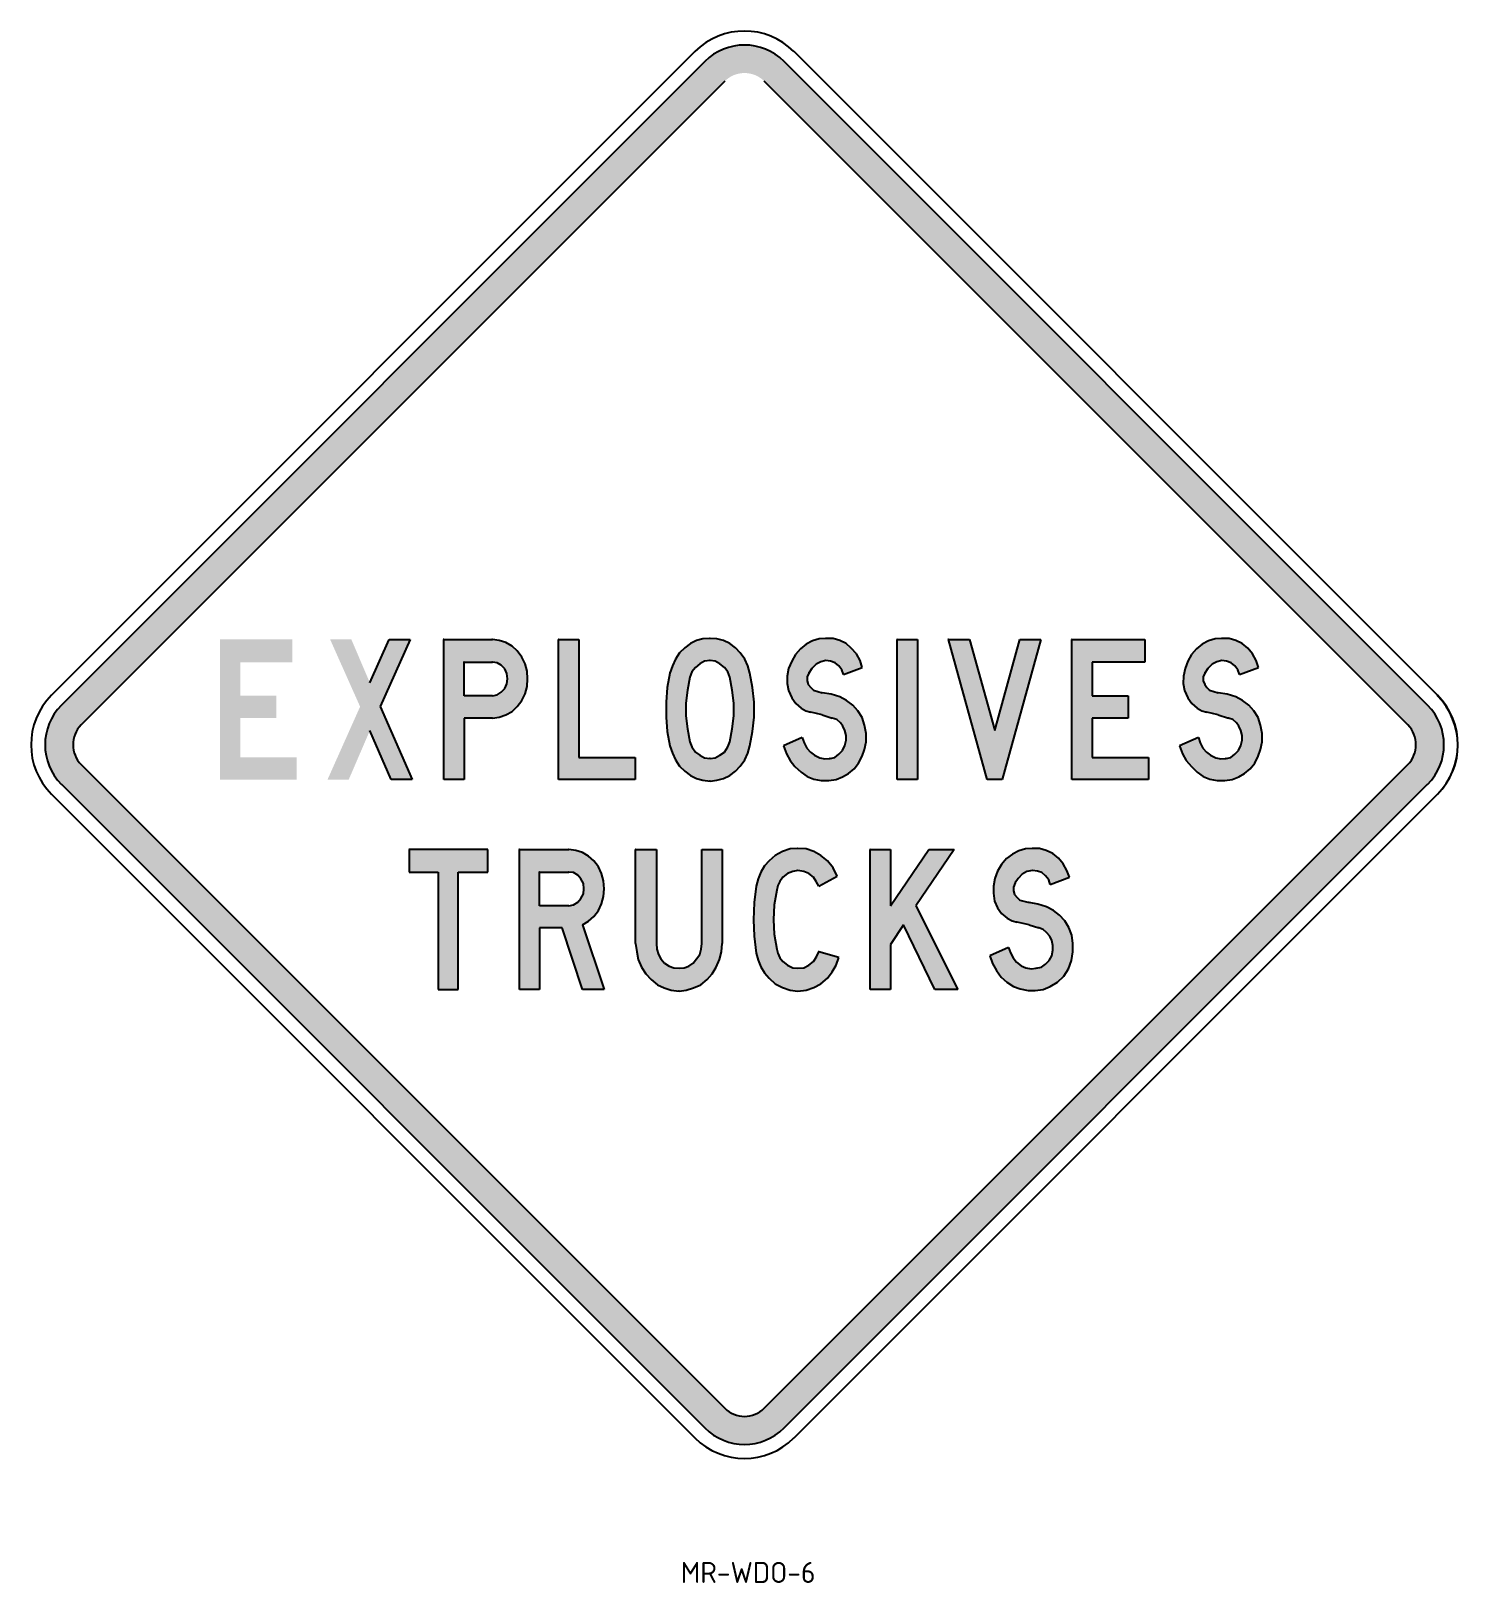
# Model space of a CAD drawing. Extents: x 130 to 334, y 29 to 250.
import ezdxf

# ---------------------------------------------------------------- set-up
doc = ezdxf.new("R2010")
doc.units = 0
doc.linetypes.add('CENTERX2', pattern=[101.6, 63.5, -12.7, 12.7, -12.7])
doc.layers.get('0').update_dxf_attribs({"linetype": 'CONTINUOUS'})
for name, color, linetype in [('L25', 1, 'CONTINUOUS'), ('L35', 3, 'CONTINUOUS'), ('T25', 1, 'CONTINUOUS'), ('TBLK25', 1, 'CONTINUOUS')]:
    doc.layers.add(name, color=color, linetype=linetype)
doc.styles.add('ISO', font='iso3098b.shx')

msp = doc.modelspace()

# ---------------------------------------------------------------- hatches: boundary and pattern name
at = {"layer": 'T25', "linetype": 'Continuous'}
h = msp.add_hatch(color=256, dxfattribs=at)
h.paths.add_polyline_path([(165.15, 155.46), (159.98, 155.46), (159.98, 160.26), (167.44, 160.26), (167.44, 163.51), (157.1, 163.51), (157.1, 143.5), (168.03, 143.5), (168.03, 146.67), (159.98, 146.67), (159.98, 152.28), (165.15, 152.28)])
h.paths.add_polyline_path([(184.28, 163.51), (181.25, 163.51), (178.51, 157.31), (175.86, 163.51), (172.83, 163.51), (177.11, 153.91), (172.46, 143.5), (175.49, 143.5), (178.51, 150.51), (181.54, 143.5), (184.57, 143.5), (179.99, 153.91)])
h.paths.add_polyline_path([(199.56, 153.91), (200.23, 154.8), (200.67, 155.76), (200.97, 156.79), (201.04, 157.9), (200.97, 159), (200.67, 160.04), (200.23, 161), (199.56, 161.89), (198.82, 162.55), (197.94, 163.07), (196.98, 163.36), (196.02, 163.51), (195.94, 163.51), (189.08, 163.51), (189.08, 143.5), (191.96, 143.5), (191.96, 152.28), (196.02, 152.28), (196.98, 152.43), (197.94, 152.73), (198.82, 153.24)])
h.paths.add_polyline_path([(191.96, 155.46), (191.96, 160.26), (196.02, 160.26), (196.68, 160.19), (197.27, 159.82), (197.79, 159.3), (198.09, 158.64), (198.16, 157.9), (198.09, 157.16), (197.79, 156.49), (197.27, 155.98), (196.68, 155.61), (196.02, 155.46)], flags=16)
h.paths.add_polyline_path([(208.35, 163.51), (205.47, 163.51), (205.47, 143.5), (216.4, 143.5), (216.4, 146.67), (208.35, 146.67)])
h.paths.add_polyline_path([(233.39, 154.57), (233.16, 156.64), (232.8, 158.71), (232.5, 159.74), (232.06, 160.7), (231.39, 161.59), (230.73, 162.33), (229.92, 162.92), (229.03, 163.36), (228.07, 163.58), (227.11, 163.66), (226.07, 163.58), (225.19, 163.36), (224.3, 162.92), (223.49, 162.33), (222.75, 161.59), (222.16, 160.7), (221.72, 159.74), (221.35, 158.71), (220.98, 156.64), (220.83, 154.57), (220.83, 152.43), (220.98, 150.36), (221.35, 148.3), (221.72, 147.26), (222.16, 146.3), (222.75, 145.42), (223.49, 144.68), (224.3, 144.09), (225.19, 143.64), (226.07, 143.42), (227.11, 143.27), (228.07, 143.42), (229.03, 143.64), (229.92, 144.09), (230.73, 144.68), (231.39, 145.42), (232.06, 146.3), (232.5, 147.26), (232.8, 148.3), (233.16, 150.36), (233.39, 152.43)])
h.paths.add_polyline_path([(223.64, 154.43), (223.86, 156.27), (224.23, 158.12), (224.52, 158.86), (225.04, 159.52), (225.63, 160.04), (226.3, 160.41), (227.11, 160.48), (227.85, 160.41), (228.51, 160.04), (229.18, 159.52), (229.62, 158.86), (229.92, 158.12), (230.28, 156.27), (230.51, 154.43), (230.51, 152.58), (230.28, 150.73), (229.92, 148.89), (229.62, 148.15), (229.18, 147.41), (228.51, 146.97), (227.85, 146.6), (227.11, 146.52), (226.3, 146.6), (225.63, 146.97), (225.04, 147.41), (224.52, 148.15), (224.23, 148.89), (223.86, 150.73), (223.64, 152.58)], flags=16)
h.paths.add_polyline_path([(241.14, 157.08), (240.99, 157.6), (240.99, 158.19), (241.21, 158.71), (241.66, 159.37), (242.25, 159.96), (242.91, 160.33), (243.65, 160.48), (244.32, 160.41), (244.98, 160.19), (245.5, 159.74), (245.94, 159.15), (246.16, 158.49), (248.82, 159.52), (248.53, 160.48), (248.01, 161.44), (247.27, 162.25), (246.53, 162.92), (245.65, 163.36), (244.69, 163.66), (243.65, 163.66), (242.69, 163.58), (241.73, 163.29), (240.85, 162.85), (240.03, 162.18), (239.29, 161.37), (238.78, 160.41), (238.33, 159.37), (238.11, 158.27), (238.11, 157.23), (238.33, 156.2), (238.78, 155.16), (239.37, 154.35), (240.11, 153.69), (240.77, 153.32), (241.51, 153.1), (243.13, 152.73), (244.54, 152.28), (245.2, 152.06), (245.72, 151.62), (246.09, 151.1), (246.38, 150.51), (246.53, 149.77), (246.53, 149.11), (246.38, 148.37), (246.01, 147.63), (245.5, 147.11), (244.91, 146.67), (244.24, 146.52), (243.5, 146.45), (242.77, 146.6), (242.03, 146.97), (241.44, 147.41), (240.92, 148), (240.55, 148.74), (240.25, 149.48), (237.6, 148.3), (238.04, 147.19), (238.56, 146.23), (239.22, 145.34), (240.11, 144.53), (240.99, 143.94), (241.95, 143.57), (242.99, 143.35), (244.09, 143.35), (245.13, 143.5), (246.01, 143.87), (246.9, 144.38), (247.71, 145.05), (248.3, 145.86), (248.82, 146.82), (249.19, 147.78), (249.41, 148.89), (249.41, 150.07), (249.19, 151.25), (248.82, 152.36), (248.23, 153.32), (247.49, 154.13), (246.61, 154.8), (245.65, 155.31), (244.39, 155.68), (243.13, 155.9), (241.88, 156.27), (241.51, 156.64)])
h.paths.add_polyline_path([(256.72, 163.51), (253.84, 163.51), (253.84, 143.5), (256.72, 143.5)])
h.paths.add_polyline_path([(274.37, 163.51), (271.35, 163.51), (267.8, 150.51), (264.18, 163.51), (261.15, 163.51), (266.69, 143.5), (268.83, 143.5)])
h.paths.add_polyline_path([(286.85, 155.46), (281.68, 155.46), (281.68, 160.26), (289.22, 160.26), (289.22, 163.51), (278.8, 163.51), (278.8, 143.5), (289.73, 143.5), (289.73, 146.67), (281.68, 146.67), (281.68, 152.28), (286.85, 152.28)])
h.paths.add_polyline_path([(300.96, 155.68), (299.7, 155.9), (298.45, 156.27), (298.08, 156.64), (297.78, 157.08), (297.56, 157.6), (297.56, 158.19), (297.78, 158.71), (298.23, 159.37), (298.82, 159.96), (299.48, 160.33), (300.22, 160.48), (300.89, 160.41), (301.55, 160.19), (302.07, 159.74), (302.51, 159.15), (302.73, 158.49), (305.46, 159.52), (305.1, 160.48), (304.58, 161.44), (303.91, 162.25), (303.1, 162.92), (302.22, 163.36), (301.26, 163.66), (300.22, 163.66), (299.26, 163.58), (298.3, 163.29), (297.42, 162.85), (296.6, 162.18), (295.86, 161.37), (295.35, 160.41), (294.98, 159.37), (294.76, 158.27), (294.68, 157.23), (294.9, 156.2), (295.35, 155.16), (295.94, 154.35), (296.68, 153.69), (297.34, 153.32), (298.08, 153.1), (299.7, 152.73), (301.18, 152.28), (301.77, 152.06), (302.29, 151.62), (302.66, 151.1), (302.95, 150.51), (303.1, 149.77), (303.1, 149.11), (302.95, 148.37), (302.58, 147.63), (302.07, 147.11), (301.48, 146.67), (300.81, 146.52), (300.07, 146.45), (299.34, 146.6), (298.6, 146.97), (298.01, 147.41), (297.49, 148), (297.12, 148.74), (296.9, 149.48), (294.17, 148.3), (294.61, 147.19), (295.13, 146.23), (295.86, 145.34), (296.68, 144.53), (297.56, 143.94), (298.52, 143.57), (299.56, 143.35), (300.66, 143.35), (301.7, 143.5), (302.66, 143.87), (303.47, 144.38), (304.28, 145.05), (304.95, 145.86), (305.39, 146.82), (305.76, 147.78), (305.98, 148.89), (305.98, 150.07), (305.76, 151.25), (305.39, 152.36), (304.8, 153.32), (304.06, 154.13), (303.18, 154.8), (302.22, 155.31)])
h = msp.add_hatch(color=256, dxfattribs=at)
h.paths.add_polyline_path([(195.35, 133.53), (184.13, 133.53), (184.13, 130.28), (188.26, 130.28), (188.26, 113.51), (191.14, 113.51), (191.14, 130.28), (195.35, 130.28)])
h.paths.add_polyline_path([(210.49, 123.93), (211.16, 124.81), (211.6, 125.77), (211.9, 126.81), (211.97, 127.91), (211.9, 129.02), (211.6, 130.06), (211.16, 131.02), (210.49, 131.9), (209.75, 132.57), (208.87, 133.08), (207.91, 133.38), (206.95, 133.53), (206.87, 133.53), (199.86, 133.53), (199.86, 113.51), (202.74, 113.51), (202.74, 122.3), (205.99, 122.3), (208.87, 113.51), (211.97, 113.51), (208.87, 122.74), (209.75, 123.26)])
h.paths.add_polyline_path([(202.74, 125.48), (202.74, 130.28), (206.95, 130.28), (207.61, 130.2), (208.2, 129.83), (208.65, 129.32), (209.02, 128.65), (209.09, 127.91), (209.02, 127.18), (208.65, 126.51), (208.2, 125.99), (207.61, 125.62), (206.95, 125.48)], flags=16)
h.paths.add_polyline_path([(219.43, 133.53), (216.47, 133.53), (216.47, 120.09), (216.62, 118.9), (216.84, 117.8), (217.29, 116.69), (217.95, 115.73), (218.69, 114.92), (219.58, 114.18), (220.54, 113.73), (221.57, 113.44), (222.68, 113.29), (223.71, 113.44), (224.75, 113.73), (225.78, 114.18), (226.67, 114.92), (227.4, 115.73), (228, 116.69), (228.44, 117.8), (228.73, 118.9), (228.81, 120.09), (228.81, 133.53), (225.93, 133.53), (225.93, 120.09), (225.85, 119.27), (225.63, 118.53), (225.19, 117.87), (224.67, 117.28), (224.08, 116.84), (223.42, 116.61), (222.68, 116.54), (221.94, 116.61), (221.27, 116.84), (220.61, 117.28), (220.09, 117.87), (219.72, 118.53), (219.5, 119.27), (219.43, 120.09)])
h.paths.add_polyline_path([(236.27, 125.62), (236.64, 127.69), (236.78, 128.36), (237.08, 128.95), (237.52, 129.54), (238.19, 130.06), (238.92, 130.35), (239.66, 130.5), (240.48, 130.35), (241.21, 130.06), (241.88, 129.54), (242.25, 128.95), (242.62, 128.28), (245.28, 129.69), (244.69, 130.87), (243.87, 131.9), (242.91, 132.64), (241.95, 133.23), (240.85, 133.6), (239.66, 133.67), (238.56, 133.6), (237.45, 133.23), (236.41, 132.64), (235.53, 131.9), (234.86, 131.16), (234.35, 130.28), (233.98, 129.32), (233.68, 128.28), (233.39, 125.92), (233.31, 123.48), (233.39, 121.12), (233.68, 118.68), (233.98, 117.72), (234.35, 116.76), (234.86, 115.88), (235.53, 115.14), (236.41, 114.32), (237.45, 113.81), (238.56, 113.44), (239.66, 113.29), (240.85, 113.44), (241.95, 113.81), (242.91, 114.32), (243.87, 115.14), (244.54, 116.02), (245.13, 116.98), (245.5, 118.09), (242.62, 118.9), (242.32, 118.17), (241.88, 117.5), (241.21, 116.98), (240.48, 116.61), (239.66, 116.54), (238.92, 116.61), (238.19, 116.98), (237.52, 117.5), (237.08, 118.02), (236.78, 118.68), (236.64, 119.27), (236.27, 121.41), (236.19, 123.48)])
h.paths.add_polyline_path([(256.5, 125.48), (261.97, 133.53), (258.35, 133.53), (252.88, 125.48), (252.88, 133.53), (250, 133.53), (250, 113.51), (252.88, 113.51), (252.88, 119.94), (254.73, 122.74), (259.23, 113.51), (262.48, 113.51)])
h.paths.add_polyline_path([(275.19, 125.33), (273.93, 125.7), (272.67, 125.92), (271.35, 126.29), (270.98, 126.66), (270.61, 127.1), (270.46, 127.62), (270.46, 128.14), (270.68, 128.73), (271.12, 129.39), (271.71, 129.98), (272.38, 130.35), (273.19, 130.5), (273.86, 130.42), (274.52, 130.2), (275.04, 129.76), (275.48, 129.17), (275.7, 128.5), (278.44, 129.54), (278.07, 130.5), (277.55, 131.46), (276.88, 132.27), (276.07, 132.94), (275.11, 133.38), (274.15, 133.67), (273.19, 133.67), (272.16, 133.6), (271.2, 133.3), (270.31, 132.86), (269.43, 132.2), (268.76, 131.38), (268.17, 130.42), (267.8, 129.39), (267.58, 128.28), (267.58, 127.25), (267.73, 126.14), (268.17, 125.18), (268.76, 124.37), (269.57, 123.7), (270.24, 123.33), (270.98, 123.11), (272.67, 122.74), (274.08, 122.3), (274.67, 122.08), (275.19, 121.64), (275.63, 121.12), (275.92, 120.53), (276.07, 119.79), (276.07, 119.13), (275.92, 118.31), (275.56, 117.65), (275.04, 117.13), (274.45, 116.69), (273.71, 116.54), (272.97, 116.47), (272.23, 116.61), (271.57, 116.91), (270.9, 117.43), (270.39, 118.02), (270.02, 118.76), (269.72, 119.49), (267.06, 118.31), (267.43, 117.21), (268.02, 116.25), (268.69, 115.28), (269.5, 114.55), (270.46, 113.96), (271.42, 113.59), (272.53, 113.36), (273.56, 113.36), (274.67, 113.51), (275.7, 113.96), (276.74, 114.55), (277.62, 115.43), (278.29, 116.47), (278.73, 117.65), (278.95, 118.9), (278.95, 120.09), (278.8, 121.27), (278.36, 122.37), (277.77, 123.33), (277.03, 124.15), (276.15, 124.81)])
at = {"layer": 'TBLK25', "linetype": 'CENTERX2'}
h = msp.add_hatch(color=256, dxfattribs=at)
h.paths.add_polyline_path([(326.78, 151.3, -0.198872), (327.95, 148.47), (331.95, 148.48, 0.198872), (329.6, 154.13), (237.68, 246.05, 0.198882), (232.03, 248.4), (232.02, 244.4, -0.198897), (234.85, 243.23)])
h.paths.add_polyline_path([(229.2, 243.23, -0.198928), (232.02, 244.4), (232.03, 248.4, 0.198943), (226.37, 246.05), (134.44, 154.13, 0.198872), (132.1, 148.48), (136.1, 148.47, -0.198872), (137.27, 151.3)])
h.paths.add_polyline_path([(226.37, 50.89, 0.198952), (232.03, 48.55), (232.02, 52.55, -0.198952), (229.2, 53.72), (137.27, 145.65, -0.198952), (136.1, 148.47), (132.1, 148.48, 0.198952), (134.44, 142.82)])
h.paths.add_polyline_path([(234.85, 53.72, -0.198872), (232.02, 52.55), (232.03, 48.55, 0.198872), (237.68, 50.89), (329.6, 142.82, 0.198952), (331.95, 148.48), (327.95, 148.47, -0.198952), (326.78, 145.65)])

# ---------------------------------------------------------------- linework, layer by layer
at = {"color": 1}
for p, q in [((178.51, 157.31), (181.25, 163.51)), ((184.28, 163.51), (179.99, 153.91)), ((181.25, 163.51), (184.28, 163.51)), ((189.08, 163.51), (189, 163.51)), ((189.08, 163.51), (196.02, 163.51)), ((189.08, 143.5), (189.08, 163.51)), ((196.02, 163.51), (195.94, 163.51)), ((196.02, 163.51), (195.94, 163.51)), ((196.98, 163.36), (196.02, 163.51)), ((197.94, 163.07), (196.98, 163.36)), ((198.82, 162.55), (197.94, 163.07)), ((199.56, 161.89), (198.82, 162.55)), ((200.23, 161), (199.56, 161.89)), ((205.47, 163.51), (205.4, 163.51)), ((205.47, 163.51), (208.35, 163.51)), ((205.47, 143.5), (205.47, 163.51)), ((208.35, 163.51), (208.35, 146.67)), ((223.49, 162.33), (222.75, 161.59)), ((224.3, 162.92), (223.49, 162.33)), ((225.19, 163.36), (224.3, 162.92)), ((226.07, 163.58), (225.19, 163.36)), ((227.11, 163.66), (226.07, 163.58)), ((227.11, 163.66), (227.03, 163.66)), ((228.07, 163.58), (227.11, 163.66)), ((229.03, 163.36), (228.07, 163.58)), ((229.92, 162.92), (229.03, 163.36)), ((230.73, 162.33), (229.92, 162.92)), ((231.39, 161.59), (230.73, 162.33)), ((240.03, 162.18), (239.29, 161.37)), ((240.85, 162.85), (240.03, 162.18)), ((241.73, 163.29), (240.85, 162.85)), ((242.69, 163.58), (241.73, 163.29)), ((243.65, 163.66), (242.69, 163.58)), ((243.65, 163.66), (243.58, 163.66)), ((244.69, 163.66), (243.65, 163.66)), ((245.65, 163.36), (244.69, 163.66)), ((246.53, 162.92), (245.65, 163.36)), ((247.27, 162.25), (246.53, 162.92)), ((248.01, 161.44), (247.27, 162.25)), ((253.84, 163.51), (253.77, 163.51)), ((253.84, 163.51), (256.72, 163.51)), ((253.84, 143.5), (253.84, 163.51)), ((256.72, 163.51), (256.72, 143.5)), ((261.15, 163.51), (261.08, 163.51)), ((261.15, 163.51), (264.18, 163.51)), ((266.69, 143.5), (261.15, 163.51)), ((264.18, 163.51), (267.8, 150.51)), ((267.8, 150.51), (271.35, 163.51)), ((274.37, 163.51), (268.83, 143.5)), ((271.35, 163.51), (274.37, 163.51)), ((278.8, 163.51), (278.73, 163.51)), ((278.8, 163.51), (289.22, 163.51)), ((278.8, 143.5), (278.8, 163.51)), ((289.22, 163.51), (289.22, 160.26)), ((296.6, 162.18), (295.86, 161.37)), ((297.42, 162.85), (296.6, 162.18)), ((298.3, 163.29), (297.42, 162.85)), ((299.26, 163.58), (298.3, 163.29)), ((300.22, 163.66), (299.26, 163.58)), ((300.22, 163.66), (300.15, 163.66)), ((301.26, 163.66), (300.22, 163.66)), ((302.22, 163.36), (301.26, 163.66)), ((303.1, 162.92), (302.22, 163.36)), ((303.91, 162.25), (303.1, 162.92)), ((304.58, 161.44), (303.91, 162.25)), ((191.96, 160.26), (191.88, 160.26)), ((191.96, 160.26), (196.02, 160.26)), ((191.96, 155.46), (191.96, 160.26)), ((196.02, 160.26), (195.94, 160.26)), ((196.02, 160.26), (195.94, 160.26)), ((196.68, 160.19), (196.02, 160.26)), ((197.27, 159.82), (196.68, 160.19)), ((197.79, 159.3), (197.27, 159.82)), ((200.67, 160.04), (200.23, 161)), ((200.97, 159), (200.67, 160.04)), ((221.72, 159.74), (221.35, 158.71)), ((222.16, 160.7), (221.72, 159.74)), ((222.75, 161.59), (222.16, 160.7)), ((225.63, 160.04), (225.04, 159.52)), ((226.3, 160.41), (225.63, 160.04)), ((227.11, 160.48), (226.3, 160.41)), ((227.11, 160.48), (227.03, 160.48)), ((227.85, 160.41), (227.11, 160.48)), ((228.51, 160.04), (227.85, 160.41)), ((229.18, 159.52), (228.51, 160.04)), ((232.06, 160.7), (231.39, 161.59)), ((232.5, 159.74), (232.06, 160.7)), ((232.8, 158.71), (232.5, 159.74)), ((238.78, 160.41), (238.33, 159.37)), ((239.29, 161.37), (238.78, 160.41)), ((242.25, 159.96), (241.66, 159.37)), ((242.91, 160.33), (242.25, 159.96)), ((243.65, 160.48), (242.91, 160.33)), ((243.65, 160.48), (243.58, 160.48)), ((244.32, 160.41), (243.65, 160.48)), ((244.98, 160.19), (244.32, 160.41)), ((245.5, 159.74), (244.98, 160.19)), ((245.94, 159.15), (245.5, 159.74)), ((248.53, 160.48), (248.01, 161.44)), ((248.82, 159.52), (248.53, 160.48)), ((289.22, 160.26), (281.68, 160.26)), ((281.68, 160.26), (281.68, 155.46)), ((295.35, 160.41), (294.98, 159.37)), ((295.86, 161.37), (295.35, 160.41)), ((298.82, 159.96), (298.23, 159.37)), ((299.48, 160.33), (298.82, 159.96)), ((300.22, 160.48), (299.48, 160.33)), ((300.22, 160.48), (300.15, 160.48)), ((300.89, 160.41), (300.22, 160.48)), ((301.55, 160.19), (300.89, 160.41)), ((302.07, 159.74), (301.55, 160.19)), ((302.51, 159.15), (302.07, 159.74)), ((305.1, 160.48), (304.58, 161.44)), ((305.46, 159.52), (305.1, 160.48)), ((198.09, 158.64), (197.79, 159.3)), ((198.16, 157.9), (198.09, 158.64)), ((198.09, 157.16), (198.16, 157.9)), ((198.16, 157.9), (198.09, 157.9)), ((201.04, 157.9), (200.97, 159)), ((200.97, 156.79), (201.04, 157.9)), ((201.04, 157.9), (200.97, 157.9)), ((221.35, 158.71), (220.98, 156.64)), ((221.35, 158.71), (221.27, 158.71)), ((224.23, 158.12), (223.86, 156.27)), ((224.23, 158.12), (224.15, 158.12)), ((224.52, 158.86), (224.23, 158.12)), ((225.04, 159.52), (224.52, 158.86)), ((229.62, 158.86), (229.18, 159.52)), ((229.92, 158.12), (229.62, 158.86)), ((229.92, 158.12), (229.84, 158.12)), ((230.28, 156.27), (229.92, 158.12)), ((232.8, 158.71), (232.72, 158.71)), ((233.16, 156.64), (232.8, 158.71)), ((238.33, 159.37), (238.11, 158.27)), ((238.11, 158.27), (238.11, 157.23)), ((241.21, 158.71), (240.99, 158.19)), ((240.99, 158.19), (240.99, 157.6)), ((240.99, 157.6), (241.14, 157.08)), ((241.21, 158.71), (241.14, 158.71)), ((241.66, 159.37), (241.21, 158.71)), ((246.16, 158.49), (245.94, 159.15)), ((246.16, 158.49), (248.82, 159.52)), ((294.76, 158.27), (294.68, 157.23)), ((294.98, 159.37), (294.76, 158.27)), ((297.78, 158.71), (297.56, 158.19)), ((297.56, 158.19), (297.56, 157.6)), ((297.56, 157.6), (297.78, 157.08)), ((297.78, 158.71), (297.71, 158.71)), ((298.23, 159.37), (297.78, 158.71)), ((302.73, 158.49), (302.51, 159.15)), ((302.73, 158.49), (305.46, 159.52)), ((196.02, 155.46), (191.96, 155.46)), ((196.02, 155.46), (196.68, 155.61)), ((196.68, 155.61), (197.27, 155.98)), ((197.27, 155.98), (197.79, 156.49)), ((197.79, 156.49), (198.09, 157.16)), ((200.23, 154.8), (200.67, 155.76)), ((200.67, 155.76), (200.97, 156.79)), ((220.98, 156.64), (220.83, 154.57)), ((223.86, 156.27), (223.64, 154.43)), ((230.51, 154.43), (230.28, 156.27)), ((233.39, 154.57), (233.16, 156.64)), ((238.11, 157.23), (238.33, 156.2)), ((238.33, 156.2), (238.78, 155.16)), ((238.78, 155.16), (239.37, 154.35)), ((241.14, 157.08), (241.51, 156.64)), ((241.51, 156.64), (241.88, 156.27)), ((241.88, 156.27), (241.81, 156.27)), ((241.88, 156.27), (243.13, 155.9)), ((243.13, 155.9), (243.06, 155.9)), ((243.13, 155.9), (243.06, 155.9)), ((244.39, 155.68), (243.13, 155.9)), ((245.65, 155.31), (244.39, 155.68)), ((246.61, 154.8), (245.65, 155.31)), ((281.68, 155.46), (286.85, 155.46)), ((286.85, 155.46), (286.85, 152.28)), ((294.68, 157.23), (294.9, 156.2)), ((294.9, 156.2), (295.35, 155.16)), ((295.35, 155.16), (295.94, 154.35)), ((297.78, 157.08), (298.08, 156.64)), ((298.08, 156.64), (298.45, 156.27)), ((298.45, 156.27), (298.38, 156.27)), ((298.45, 156.27), (299.7, 155.9)), ((299.7, 155.9), (299.63, 155.9)), ((299.7, 155.9), (299.63, 155.9)), ((300.96, 155.68), (299.7, 155.9)), ((302.22, 155.31), (300.96, 155.68)), ((303.18, 154.8), (302.22, 155.31)), ((179.99, 153.91), (184.57, 143.5)), ((197.94, 152.73), (198.82, 153.24)), ((198.82, 153.24), (199.56, 153.91)), ((199.56, 153.91), (200.23, 154.8)), ((220.83, 154.57), (220.83, 152.43)), ((223.64, 154.43), (223.64, 152.58)), ((230.51, 152.58), (230.51, 154.43)), ((233.39, 152.43), (233.39, 154.57)), ((239.37, 154.35), (240.11, 153.69)), ((240.11, 153.69), (240.77, 153.32)), ((240.77, 153.32), (241.51, 153.1)), ((241.51, 153.1), (241.44, 153.1)), ((241.51, 153.1), (241.44, 153.1)), ((243.13, 152.73), (241.51, 153.1)), ((247.49, 154.13), (246.61, 154.8)), ((248.23, 153.32), (247.49, 154.13)), ((248.82, 152.36), (248.23, 153.32)), ((295.94, 154.35), (296.68, 153.69)), ((296.68, 153.69), (297.34, 153.32)), ((297.34, 153.32), (298.08, 153.1)), ((298.08, 153.1), (298.01, 153.1)), ((298.08, 153.1), (298.01, 153.1)), ((299.7, 152.73), (298.08, 153.1)), ((304.06, 154.13), (303.18, 154.8)), ((304.8, 153.32), (304.06, 154.13)), ((305.39, 152.36), (304.8, 153.32)), ((196.02, 152.28), (191.96, 152.28)), ((191.96, 152.28), (191.96, 143.5)), ((196.02, 152.28), (196.98, 152.43)), ((196.98, 152.43), (197.94, 152.73)), ((220.83, 152.43), (220.98, 150.36)), ((223.64, 152.58), (223.86, 150.73)), ((223.86, 150.73), (224.23, 148.89)), ((229.92, 148.89), (230.28, 150.73)), ((230.28, 150.73), (230.51, 152.58)), ((233.16, 150.36), (233.39, 152.43)), ((243.13, 152.73), (244.54, 152.28)), ((244.54, 152.28), (244.46, 152.28)), ((244.54, 152.28), (244.46, 152.28)), ((245.2, 152.06), (244.54, 152.28)), ((245.72, 151.62), (245.2, 152.06)), ((246.09, 151.1), (245.72, 151.62)), ((246.38, 150.51), (246.09, 151.1)), ((249.19, 151.25), (248.82, 152.36)), ((249.41, 150.07), (249.19, 151.25)), ((286.85, 152.28), (281.68, 152.28)), ((281.68, 152.28), (281.68, 146.67)), ((299.7, 152.73), (301.18, 152.28)), ((301.18, 152.28), (301.11, 152.28)), ((301.18, 152.28), (301.11, 152.28)), ((301.77, 152.06), (301.18, 152.28)), ((302.29, 151.62), (301.77, 152.06)), ((302.66, 151.1), (302.29, 151.62)), ((302.95, 150.51), (302.66, 151.1)), ((305.76, 151.25), (305.39, 152.36)), ((305.98, 150.07), (305.76, 151.25)), ((181.54, 143.5), (178.51, 150.51)), ((220.98, 150.36), (221.35, 148.3)), ((224.23, 148.89), (224.15, 148.89)), ((224.23, 148.89), (224.52, 148.15)), ((229.62, 148.15), (229.92, 148.89)), ((229.92, 148.89), (229.84, 148.89)), ((232.8, 148.3), (233.16, 150.36)), ((240.25, 149.48), (237.6, 148.3)), ((240.25, 149.48), (240.55, 148.74)), ((240.55, 148.74), (240.92, 148)), ((246.53, 149.77), (246.38, 150.51)), ((246.38, 148.37), (246.53, 149.11)), ((246.53, 149.11), (246.46, 149.11)), ((246.53, 149.11), (246.53, 149.77)), ((249.19, 147.78), (249.41, 148.89)), ((249.41, 148.89), (249.41, 150.07)), ((296.9, 149.48), (294.17, 148.3)), ((296.9, 149.48), (297.12, 148.74)), ((297.12, 148.74), (297.49, 148)), ((303.1, 149.77), (302.95, 150.51)), ((302.95, 148.37), (303.1, 149.11)), ((303.1, 149.11), (303.03, 149.11)), ((303.1, 149.11), (303.1, 149.77)), ((305.76, 147.78), (305.98, 148.89)), ((305.98, 148.89), (305.98, 150.07)), ((208.35, 146.67), (216.4, 146.67)), ((216.4, 146.67), (216.4, 143.5)), ((221.35, 148.3), (221.27, 148.3)), ((221.35, 148.3), (221.72, 147.26)), ((221.72, 147.26), (222.16, 146.3)), ((222.16, 146.3), (222.75, 145.42)), ((224.52, 148.15), (225.04, 147.41)), ((225.04, 147.41), (225.63, 146.97)), ((225.63, 146.97), (226.3, 146.6)), ((226.3, 146.6), (227.11, 146.52)), ((227.11, 146.52), (227.03, 146.52)), ((227.11, 146.52), (227.85, 146.6)), ((227.85, 146.6), (228.51, 146.97)), ((228.51, 146.97), (229.18, 147.41)), ((229.18, 147.41), (229.62, 148.15)), ((231.39, 145.42), (232.06, 146.3)), ((232.06, 146.3), (232.5, 147.26)), ((232.5, 147.26), (232.8, 148.3)), ((232.8, 148.3), (232.72, 148.3)), ((237.6, 148.3), (238.04, 147.19)), ((238.04, 147.19), (238.56, 146.23)), ((240.92, 148), (241.44, 147.41)), ((241.44, 147.41), (242.03, 146.97)), ((242.03, 146.97), (242.77, 146.6)), ((242.77, 146.6), (243.5, 146.45)), ((243.5, 146.45), (244.24, 146.52)), ((244.24, 146.52), (244.17, 146.52)), ((244.24, 146.52), (244.91, 146.67)), ((244.91, 146.67), (245.5, 147.11)), ((245.5, 147.11), (246.01, 147.63)), ((246.01, 147.63), (246.38, 148.37)), ((248.3, 145.86), (248.82, 146.82)), ((248.82, 146.82), (249.19, 147.78)), ((281.68, 146.67), (289.73, 146.67)), ((289.73, 146.67), (289.73, 143.5)), ((294.17, 148.3), (294.61, 147.19)), ((294.61, 147.19), (295.13, 146.23)), ((297.49, 148), (298.01, 147.41)), ((298.01, 147.41), (298.6, 146.97)), ((298.6, 146.97), (299.34, 146.6)), ((299.34, 146.6), (300.07, 146.45)), ((300.07, 146.45), (300.81, 146.52)), ((300.81, 146.52), (300.74, 146.52)), ((300.81, 146.52), (301.48, 146.67)), ((301.48, 146.67), (302.07, 147.11)), ((302.07, 147.11), (302.58, 147.63)), ((302.58, 147.63), (302.95, 148.37)), ((304.95, 145.86), (305.39, 146.82)), ((305.39, 146.82), (305.76, 147.78)), ((222.75, 145.42), (223.49, 144.68)), ((223.49, 144.68), (224.3, 144.09)), ((224.3, 144.09), (225.19, 143.64)), ((229.03, 143.64), (229.92, 144.09)), ((229.92, 144.09), (230.73, 144.68)), ((230.73, 144.68), (231.39, 145.42)), ((238.56, 146.23), (239.22, 145.34)), ((239.22, 145.34), (240.11, 144.53)), ((240.11, 144.53), (240.99, 143.94)), ((246.01, 143.87), (246.9, 144.38)), ((246.9, 144.38), (247.71, 145.05)), ((247.71, 145.05), (248.3, 145.86)), ((295.13, 146.23), (295.86, 145.34)), ((295.86, 145.34), (296.68, 144.53)), ((296.68, 144.53), (297.56, 143.94)), ((302.66, 143.87), (303.47, 144.38)), ((303.47, 144.38), (304.28, 145.05)), ((304.28, 145.05), (304.95, 145.86)), ((184.57, 143.5), (181.54, 143.5)), ((191.96, 143.5), (189.08, 143.5)), ((216.4, 143.5), (205.47, 143.5)), ((225.19, 143.64), (226.07, 143.42)), ((226.07, 143.42), (227.11, 143.27)), ((227.11, 143.27), (227.03, 143.27)), ((227.11, 143.27), (228.07, 143.42)), ((228.07, 143.42), (229.03, 143.64)), ((240.99, 143.94), (241.95, 143.57)), ((241.95, 143.57), (242.99, 143.35)), ((242.99, 143.35), (244.09, 143.35)), ((244.09, 143.35), (245.13, 143.5)), ((245.13, 143.5), (246.01, 143.87)), ((256.72, 143.5), (253.84, 143.5)), ((268.83, 143.5), (266.69, 143.5)), ((289.73, 143.5), (278.8, 143.5)), ((297.56, 143.94), (298.52, 143.57)), ((298.52, 143.57), (299.56, 143.35)), ((299.56, 143.35), (300.66, 143.35)), ((300.66, 143.35), (301.7, 143.5)), ((301.7, 143.5), (302.66, 143.87)), ((184.13, 133.53), (184.05, 133.53)), ((184.13, 133.53), (184.13, 130.28)), ((195.35, 133.53), (184.13, 133.53)), ((195.35, 130.28), (195.35, 133.53)), ((199.86, 133.53), (199.78, 133.53)), ((199.86, 133.53), (206.95, 133.53)), ((199.86, 113.51), (199.86, 133.53)), ((206.95, 133.53), (206.87, 133.53)), ((206.95, 133.53), (206.87, 133.53)), ((207.91, 133.38), (206.95, 133.53)), ((208.87, 133.08), (207.91, 133.38)), ((209.75, 132.57), (208.87, 133.08)), ((216.47, 133.53), (216.4, 133.53)), ((216.47, 133.53), (219.43, 133.53)), ((216.47, 120.09), (216.47, 133.53)), ((219.43, 133.53), (219.43, 120.09)), ((225.93, 120.09), (225.93, 133.53)), ((225.93, 133.53), (228.81, 133.53)), ((228.81, 133.53), (228.81, 120.09)), ((237.45, 133.23), (236.41, 132.64)), ((238.56, 133.6), (237.45, 133.23)), ((239.66, 133.67), (238.56, 133.6)), ((239.66, 133.67), (239.59, 133.67)), ((240.85, 133.6), (239.66, 133.67)), ((241.95, 133.23), (240.85, 133.6)), ((242.91, 132.64), (241.95, 133.23)), ((250, 133.53), (249.93, 133.53)), ((250, 133.53), (252.88, 133.53)), ((250, 113.51), (250, 133.53)), ((252.88, 133.53), (252.88, 125.48)), ((252.88, 125.48), (258.35, 133.53)), ((261.97, 133.53), (256.5, 125.48)), ((258.35, 133.53), (261.97, 133.53)), ((271.2, 133.3), (270.31, 132.86)), ((272.16, 133.6), (271.2, 133.3)), ((273.19, 133.67), (272.16, 133.6)), ((273.19, 133.67), (273.12, 133.67)), ((274.15, 133.67), (273.19, 133.67)), ((275.11, 133.38), (274.15, 133.67)), ((276.07, 132.94), (275.11, 133.38)), ((210.49, 131.9), (209.75, 132.57)), ((211.16, 131.02), (210.49, 131.9)), ((211.6, 130.06), (211.16, 131.02)), ((234.86, 131.16), (234.35, 130.28)), ((235.53, 131.9), (234.86, 131.16)), ((236.41, 132.64), (235.53, 131.9)), ((243.87, 131.9), (242.91, 132.64)), ((243.87, 131.9), (243.8, 131.9)), ((244.69, 130.87), (243.87, 131.9)), ((245.28, 129.69), (244.69, 130.87)), ((268.76, 131.38), (268.17, 130.42)), ((269.43, 132.2), (268.76, 131.38)), ((270.31, 132.86), (269.43, 132.2)), ((276.88, 132.27), (276.07, 132.94)), ((277.55, 131.46), (276.88, 132.27)), ((278.07, 130.5), (277.55, 131.46)), ((184.13, 130.28), (188.26, 130.28)), ((188.26, 130.28), (188.26, 113.51)), ((191.14, 113.51), (191.14, 130.28)), ((191.14, 130.28), (195.35, 130.28)), ((202.74, 130.28), (202.66, 130.28)), ((202.74, 130.28), (206.95, 130.28)), ((202.74, 125.48), (202.74, 130.28)), ((206.95, 130.28), (206.87, 130.28)), ((206.95, 130.28), (206.87, 130.28)), ((207.61, 130.2), (206.95, 130.28)), ((208.2, 129.83), (207.61, 130.2)), ((208.65, 129.32), (208.2, 129.83)), ((209.02, 128.65), (208.65, 129.32)), ((209.09, 127.91), (209.02, 128.65)), ((211.9, 129.02), (211.6, 130.06)), ((211.97, 127.91), (211.9, 129.02)), ((233.98, 129.32), (233.68, 128.28)), ((234.35, 130.28), (233.98, 129.32)), ((237.08, 128.95), (236.78, 128.36)), ((237.52, 129.54), (237.08, 128.95)), ((238.19, 130.06), (237.52, 129.54)), ((238.92, 130.35), (238.19, 130.06)), ((239.66, 130.5), (238.92, 130.35)), ((239.66, 130.5), (239.59, 130.5)), ((240.48, 130.35), (239.66, 130.5)), ((241.21, 130.06), (240.48, 130.35)), ((241.88, 129.54), (241.21, 130.06)), ((241.88, 129.54), (241.81, 129.54)), ((242.25, 128.95), (241.88, 129.54)), ((242.62, 128.28), (242.25, 128.95)), ((242.62, 128.28), (245.28, 129.69)), ((245.28, 129.69), (245.2, 129.69)), ((267.8, 129.39), (267.58, 128.28)), ((268.17, 130.42), (267.8, 129.39)), ((270.68, 128.73), (270.46, 128.14)), ((270.68, 128.73), (270.61, 128.73)), ((271.12, 129.39), (270.68, 128.73)), ((271.71, 129.98), (271.12, 129.39)), ((272.38, 130.35), (271.71, 129.98)), ((273.19, 130.5), (272.38, 130.35)), ((273.19, 130.5), (273.12, 130.5)), ((273.86, 130.42), (273.19, 130.5)), ((274.52, 130.2), (273.86, 130.42)), ((275.04, 129.76), (274.52, 130.2)), ((275.48, 129.17), (275.04, 129.76)), ((275.7, 128.5), (275.48, 129.17)), ((275.7, 128.5), (278.44, 129.54)), ((278.44, 129.54), (278.07, 130.5)), ((208.2, 125.99), (208.65, 126.51)), ((208.65, 126.51), (209.02, 127.18)), ((209.02, 127.18), (209.09, 127.91)), ((209.09, 127.91), (209.02, 127.91)), ((211.6, 125.77), (211.9, 126.81)), ((211.9, 126.81), (211.97, 127.91)), ((211.97, 127.91), (211.9, 127.91)), ((233.68, 128.28), (233.39, 125.92)), ((236.64, 127.69), (236.27, 125.62)), ((236.78, 128.36), (236.64, 127.69)), ((267.58, 128.28), (267.58, 127.25)), ((267.58, 127.25), (267.73, 126.14)), ((270.46, 128.14), (270.46, 127.62)), ((270.46, 127.62), (270.61, 127.1)), ((270.61, 127.1), (270.98, 126.66)), ((270.98, 126.66), (271.35, 126.29)), ((206.95, 125.48), (202.74, 125.48)), ((206.95, 125.48), (207.61, 125.62)), ((207.61, 125.62), (208.2, 125.99)), ((210.49, 123.93), (211.16, 124.81)), ((211.16, 124.81), (211.6, 125.77)), ((233.39, 125.92), (233.31, 123.48)), ((236.27, 125.62), (236.19, 123.48)), ((256.5, 125.48), (262.48, 113.51)), ((267.73, 126.14), (268.17, 125.18)), ((268.17, 125.18), (268.76, 124.37)), ((268.76, 124.37), (269.57, 123.7)), ((271.35, 126.29), (271.27, 126.29)), ((271.35, 126.29), (272.67, 125.92)), ((272.67, 125.92), (272.6, 125.92)), ((272.67, 125.92), (272.6, 125.92)), ((273.93, 125.7), (272.67, 125.92)), ((275.19, 125.33), (273.93, 125.7)), ((276.15, 124.81), (275.19, 125.33)), ((277.03, 124.15), (276.15, 124.81)), ((277.77, 123.33), (277.03, 124.15)), ((205.99, 122.3), (202.74, 122.3)), ((202.74, 122.3), (202.74, 113.51)), ((208.87, 113.51), (205.99, 122.3)), ((208.87, 122.74), (209.75, 123.26)), ((208.87, 122.74), (211.97, 113.51)), ((209.75, 123.26), (210.49, 123.93)), ((233.31, 123.48), (233.39, 121.12)), ((236.19, 123.48), (236.27, 121.41)), ((254.73, 122.74), (252.88, 119.94)), ((259.23, 113.51), (254.73, 122.74)), ((269.57, 123.7), (270.24, 123.33)), ((270.24, 123.33), (270.98, 123.11)), ((270.98, 123.11), (270.9, 123.11)), ((270.98, 123.11), (270.9, 123.11)), ((272.67, 122.74), (270.98, 123.11)), ((272.67, 122.74), (274.08, 122.3)), ((274.08, 122.3), (274, 122.3)), ((274.08, 122.3), (274, 122.3)), ((274.67, 122.08), (274.08, 122.3)), ((275.19, 121.64), (274.67, 122.08)), ((278.36, 122.37), (277.77, 123.33)), ((278.8, 121.27), (278.36, 122.37)), ((216.47, 120.09), (216.62, 118.9)), ((219.43, 120.09), (219.5, 119.27)), ((225.85, 119.27), (225.93, 120.09)), ((228.81, 120.09), (228.73, 120.09)), ((228.73, 118.9), (228.81, 120.09)), ((228.81, 120.09), (228.73, 120.09)), ((233.39, 121.12), (233.68, 118.68)), ((236.27, 121.41), (236.64, 119.27)), ((252.88, 119.94), (252.88, 113.51)), ((275.63, 121.12), (275.19, 121.64)), ((275.92, 120.53), (275.63, 121.12)), ((276.07, 119.79), (275.92, 120.53)), ((276.07, 119.13), (276.07, 119.79)), ((278.95, 120.09), (278.8, 121.27)), ((278.95, 118.9), (278.95, 120.09)), ((216.62, 118.9), (216.84, 117.8)), ((216.84, 117.8), (217.29, 116.69)), ((219.5, 119.27), (219.72, 118.53)), ((219.72, 118.53), (220.09, 117.87)), ((220.09, 117.87), (220.61, 117.28)), ((224.67, 117.28), (225.19, 117.87)), ((225.19, 117.87), (225.63, 118.53)), ((225.63, 118.53), (225.85, 119.27)), ((228, 116.69), (228.44, 117.8)), ((228.44, 117.8), (228.73, 118.9)), ((233.68, 118.68), (233.98, 117.72)), ((233.98, 117.72), (234.35, 116.76)), ((236.64, 119.27), (236.78, 118.68)), ((236.78, 118.68), (237.08, 118.02)), ((237.08, 118.02), (237.52, 117.5)), ((237.52, 117.5), (238.19, 116.98)), ((241.21, 116.98), (241.88, 117.5)), ((241.88, 117.5), (242.32, 118.17)), ((242.32, 118.17), (242.62, 118.9)), ((242.62, 118.9), (242.54, 118.9)), ((242.62, 118.9), (242.54, 118.9)), ((245.5, 118.09), (242.62, 118.9)), ((245.13, 116.98), (245.5, 118.09)), ((269.72, 119.49), (267.06, 118.31)), ((267.06, 118.31), (267.43, 117.21)), ((269.72, 119.49), (270.02, 118.76)), ((270.02, 118.76), (270.39, 118.02)), ((270.39, 118.02), (270.9, 117.43)), ((275.04, 117.13), (275.56, 117.65)), ((275.56, 117.65), (275.92, 118.31)), ((275.92, 118.31), (276.07, 119.13)), ((276.07, 119.13), (276, 119.13)), ((278.29, 116.47), (278.73, 117.65)), ((278.73, 117.65), (278.95, 118.9)), ((217.29, 116.69), (217.95, 115.73)), ((217.95, 115.73), (218.69, 114.92)), ((220.61, 117.28), (221.27, 116.84)), ((221.27, 116.84), (221.94, 116.61)), ((221.94, 116.61), (222.68, 116.54)), ((222.68, 116.54), (223.42, 116.61)), ((223.42, 116.61), (224.08, 116.84)), ((224.08, 116.84), (224.67, 117.28)), ((226.67, 114.92), (227.4, 115.73)), ((227.4, 115.73), (228, 116.69)), ((234.35, 116.76), (234.86, 115.88)), ((234.86, 115.88), (235.53, 115.14)), ((238.19, 116.98), (238.92, 116.61)), ((238.92, 116.61), (239.66, 116.54)), ((239.66, 116.54), (240.48, 116.61)), ((240.48, 116.61), (241.21, 116.98)), ((243.87, 115.14), (244.54, 116.02)), ((244.54, 116.02), (245.13, 116.98)), ((267.43, 117.21), (268.02, 116.25)), ((268.02, 116.25), (268.69, 115.28)), ((268.69, 115.28), (269.5, 114.55)), ((270.9, 117.43), (271.57, 116.91)), ((271.57, 116.91), (272.23, 116.61)), ((272.23, 116.61), (272.97, 116.47)), ((272.97, 116.47), (273.71, 116.54)), ((273.71, 116.54), (273.64, 116.54)), ((273.71, 116.54), (274.45, 116.69)), ((274.45, 116.69), (275.04, 117.13)), ((276.74, 114.55), (277.62, 115.43)), ((277.62, 115.43), (278.29, 116.47)), ((188.26, 113.51), (191.14, 113.51)), ((202.74, 113.51), (199.86, 113.51)), ((211.97, 113.51), (208.87, 113.51)), ((218.69, 114.92), (219.58, 114.18)), ((219.58, 114.18), (220.54, 113.73)), ((220.54, 113.73), (221.57, 113.44)), ((221.57, 113.44), (222.68, 113.29)), ((222.68, 113.29), (222.6, 113.29)), ((222.68, 113.29), (223.71, 113.44)), ((223.71, 113.44), (224.75, 113.73)), ((224.75, 113.73), (225.78, 114.18)), ((225.78, 114.18), (226.67, 114.92)), ((235.53, 115.14), (236.41, 114.32)), ((236.41, 114.32), (237.45, 113.81)), ((237.45, 113.81), (238.56, 113.44)), ((238.56, 113.44), (239.66, 113.29)), ((239.66, 113.29), (240.85, 113.44)), ((240.85, 113.44), (241.95, 113.81)), ((241.95, 113.81), (242.91, 114.32)), ((242.91, 114.32), (243.87, 115.14)), ((252.88, 113.51), (250, 113.51)), ((262.48, 113.51), (259.23, 113.51)), ((269.5, 114.55), (270.46, 113.96)), ((270.46, 113.96), (271.42, 113.59)), ((271.42, 113.59), (272.53, 113.36)), ((272.53, 113.36), (273.56, 113.36)), ((273.56, 113.36), (274.67, 113.51)), ((274.67, 113.51), (275.7, 113.96)), ((275.7, 113.96), (276.74, 114.55))]:
    msp.add_line(p, q, dxfattribs=at)
at = {"layer": 'L25'}
msp.add_arc((323.91, 148.43), 10, 315, 45, dxfattribs=at)
at = {"layer": 'L35'}
for p, q in [((224.95, 247.47), (133.03, 155.55)), ((331.02, 155.55), (239.1, 247.47)), ((133.03, 141.4), (224.95, 49.48)), ((239.1, 49.48), (331.02, 141.4))]:
    msp.add_line(p, q, dxfattribs=at)
for centre, start, end in [((232.02, 240.4), 45, 135), ((140.1, 148.47), 135, 225), ((323.95, 148.47), 315, 45), ((232.02, 56.55), 225, 315)]:
    msp.add_arc(centre, 10, start, end, dxfattribs=at)
at = {"layer": 'TBLK25', "color": 1}
for p, q in [((226.37, 246.05), (134.44, 154.13)), ((329.6, 154.13), (237.68, 246.05)), ((229.2, 243.23), (137.27, 151.3)), ((326.78, 151.3), (234.85, 243.23)), ((137.27, 145.65), (229.2, 53.72)), ((234.85, 53.72), (326.78, 145.65)), ((134.44, 142.82), (226.37, 50.89)), ((237.68, 50.89), (329.6, 142.82))]:
    msp.add_line(p, q, dxfattribs=at)
for centre, radius, start, end in [((232.02, 240.4), 8, 45, 135), ((140.1, 148.47), 8, 135, 225), ((323.95, 148.47), 8, 315, 45), ((140.1, 148.47), 4, 135, 225), ((323.95, 148.47), 4, 315, 45), ((232.02, 56.55), 4, 225, 315), ((232.02, 56.55), 8, 225, 315)]:
    msp.add_arc(centre, radius, start, end, dxfattribs=at)

# ---------------------------------------------------------------- texts
at = {"layer": 'T25', "color": 3, "style": 'ISO'}
msp.add_text('MR-WDO-6', height=3, dxfattribs=at).set_placement((222.92, 28.76))

doc.saveas('drawing.dxf')
